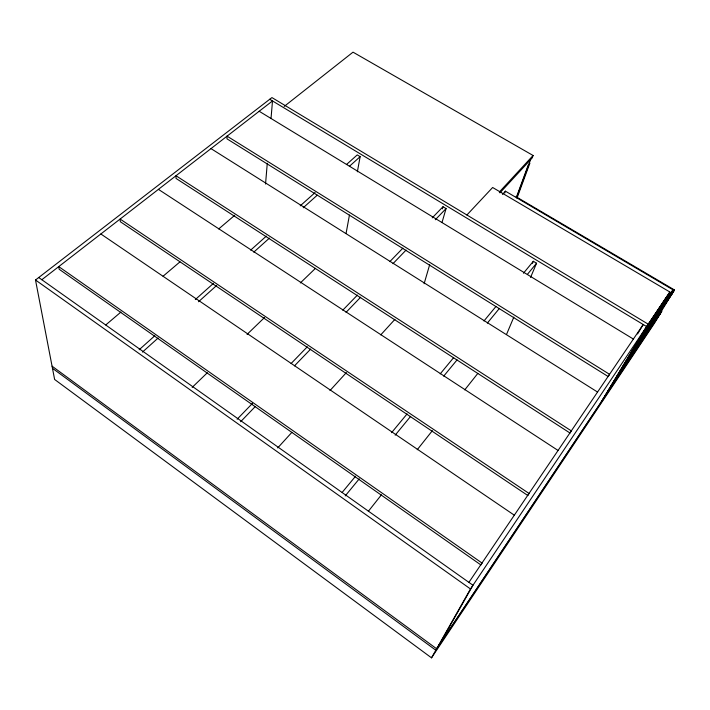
<?xml version="1.0" encoding="UTF-8"?>
<svg xmlns="http://www.w3.org/2000/svg" width="710" height="710" viewBox="0 0 710 710"><rect width="100%" height="100%" fill="white"/><g stroke="black" fill="none" stroke-linecap="round" stroke-linejoin="round"><path stroke-width="1.06" d="M265.54 184.041L267.279 163.264M271.034 118.437L272.498 100.944L41.837 279.722M346.072 233.448L349.444 215.068M357.361 171.811L360.139 156.679L357.228 154.922L346.489 164.516M442.401 208.846L443.013 206.734L446.066 208.58L442.055 222.337M424.118 283.725L429.683 264.67M504.757 193.049L505.422 191.167L673 289.813L650.147 324.355M516.401 197.229L528.258 165.004M516.507 197.93L530.618 159.617M517.191 197.584L529.837 163.273L528.781 164.427M284.222 106.402L353.021 52.158L533.095 155.49L532.207 157.895L499.929 192.871M532.482 263.321L533.334 261.28L536.556 263.233L530.556 277.459M506.558 334.366L513.845 317.086M601.681 401.487L648.257 324.195L271.93 97.581L35.5 280.006L54.617 379.459L431.511 657.842L470.481 588.954L669.867 292.005L492.642 187.493L466.905 214.988M438.904 645.372L472.966 585.244L38.722 277.521M637.58 333.948L643.207 324.514L468.902 582.369M601.264 401.931L646.65 326.582L269.738 99.276M605.47 395.443L647.085 326.396M621.791 370.975L664.036 301.155M622.111 370.682L666.947 296.585L646.872 326.493M624.72 366.591L651.638 322.118M669.867 292.005L645.496 328.774M667.498 298.431L640.234 343.32L638.352 342.176M640.455 343.17L670.249 294.126L651.452 322.189M643.02 339.158L654.416 320.396M657.788 317.006L671.909 294.038L653.014 322.491M671.979 294.1L674.5 289.973L516.028 196.723M431.511 657.842L654.398 323.316L661.871 311.051L436.632 648.78L52.07 366.174M655.499 318.408L674.5 289.973M660.691 313.003L435.816 650.227L52.469 368.286M652.765 320.015L673 289.813M368.348 511.306L381.43 494.826M417.231 449.732L432.381 430.65M464.739 389.888L477.821 373.416M345.229 495.899L359.295 478.797M395.168 435.168L410.646 416.353M443.706 376.14L457.071 359.89M487.317 323.112L499.281 308.566M527.415 274.353L536.556 263.233M342.184 492.394L355.586 476.188M391.556 432.692L407.078 413.93M440.227 373.851L453.628 357.645M483.963 320.982L495.953 306.48M523.456 273.217L533.334 261.28M277.716 447.904L291.899 432.337M329.981 390.571L346.409 372.555M380.755 334.88L394.946 319.322M502.431 194.425L505.422 191.167M499.316 192.046L533.095 155.49M240.646 421.722L255.263 406.555M294.499 365.845L310.661 349.08M346.054 312.356L360.671 297.188M392.985 263.658L406.067 250.089M435.301 219.754L446.066 208.58M237.131 419.228L252.556 403.307M291.109 363.52L307.297 346.799M342.77 310.19L357.423 295.076M389.808 261.644L402.916 248.118M432.212 217.872L443.013 206.734M192.17 387.403L207.284 372.803M247.053 334.401L264.546 317.503M300.339 282.944L315.453 268.353M142.462 352.089L158.126 338.022M198.525 301.75L216.665 285.464M253.772 252.156L269.436 238.098M303.241 207.746L317.264 195.17M349.418 166.3L360.139 156.679M139.16 349.746L154.851 335.723M195.33 299.558L213.497 283.325M250.674 250.115L266.365 236.093M300.232 205.838L315.098 192.561M105.754 324.958L120.931 312.063M163.078 276.226L179.941 261.892M218.715 228.931L234.735 215.307M259.177 111.266L633.373 339.06M210.994 148.612L597.554 392.053M158.419 189.357L558.069 450.468M100.855 233.98L514.315 515.185M35.5 280.006L470.481 588.954M227.076 136.151L226.969 138.832L608.221 376.557L609.544 374.312L227.076 136.151M481.983 563.021L480.901 564.947L59.178 269.267L58.752 266.614L481.983 563.021M529.012 493.441L527.832 495.518L120.336 221.724L120.114 219.053L529.012 493.441M571.31 430.872L570.041 433.047L176.027 178.432L175.991 175.743L571.31 430.872"/></g></svg>
